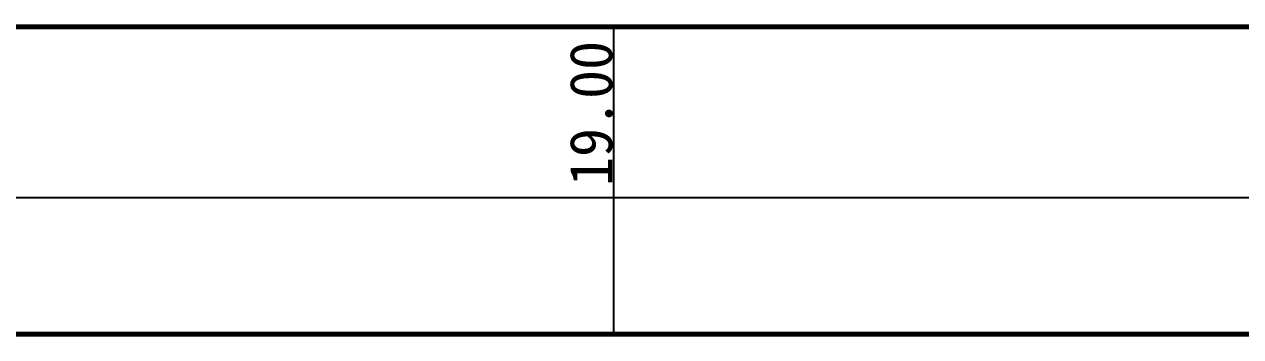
# Model space of a CAD drawing. Header units: millimetres. Extents: x -255 to 9196, y 129 to 426.
# Drawn here: x 5158.4 to 5229.6, y 201.5 to 219.8 of the extents above; entities that cross this region are included whole.
import ezdxf

# ---------------------------------------------------------------- set-up
doc = ezdxf.new("R2010")
doc.units = ezdxf.units.MM
doc.layers.add('地质-标注栏', color=7, linetype='Continuous')
doc.styles.add('标注栏数据', font='simfang_0.ttf', dxfattribs={"width": 0.7, "height": 2.5})

msp = doc.modelspace()

# ---------------------------------------------------------------- linework, layer by layer
at = {"layer": '地质-标注栏', "color": 7, "linetype": 'Continuous', "const_width": 0.3}
for points in [[(4927.373, 219.69), (5303.604, 219.69)], [(4927.373, 201.69), (5303.604, 201.69)]]:
    msp.add_lwpolyline(points, dxfattribs=at)
at = {"layer": '地质-标注栏', "color": 7, "linetype": 'Continuous'}
for points in [[(5192.911, 209.69), (5192.911, 219.69)], [(4927.373, 209.69), (5303.604, 209.69)], [(5192.911, 201.69), (5192.911, 209.69)], [(5192.911, 201.69), (5192.911, 209.69)]]:
    msp.add_lwpolyline(points, dxfattribs=at)

# ---------------------------------------------------------------- texts
at = {"layer": '地质-标注栏', "color": 7, "linetype": 'Continuous', "style": '标注栏数据'}
msp.add_text('19.00', height=2.5, rotation=90, dxfattribs=at).set_placement((5192.811, 210.366))

doc.saveas('drawing.dxf')
